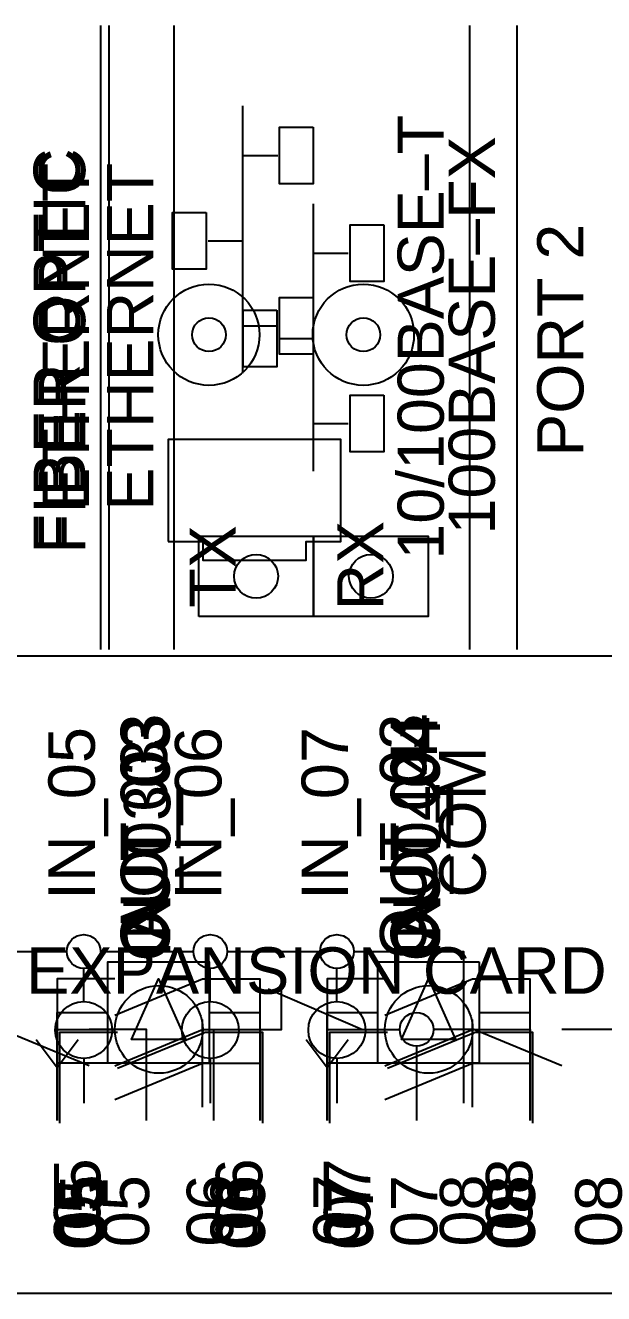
# Model space of a CAD drawing. Extents: x 0.3 to 23.7, y 0.2 to 17.8.
# Drawn here: x 10.647 to 11.504, y 5.065 to 6.945 of the extents above; entities that cross this region are included whole.
import ezdxf

# ---------------------------------------------------------------- set-up
doc = ezdxf.new("R2010")
doc.units = 0
doc.header["$MEASUREMENT"] = 0
for name, color, linetype in [('1_01__0-__NONE__EIA-232', 7, 'CONTINUOUS'), ('1_02__1-__NONE__EIA-485', 7, 'CONTINUOUS'), ('1_03__2-___1__10-100BASE-T', 7, 'CONTINUOUS'), ('1_04__3-___1__10-100BASE-T', 7, 'CONTINUOUS'), ('1_05__4-___1__100BASE-FX_M', 7, 'CONTINUOUS'), ('1_06__6-___2__10-100BASE-T', 7, 'CONTINUOUS'), ('1_07__8-___2__100BASE-FX_M', 7, 'CONTINUOUS'), ('2_01__0-__EMPTY', 7, 'CONTINUOUS'), ('2_03__B-___3__DI___4__DO__', 7, 'CONTINUOUS'), ('2_04__1-___4__DI___4__DO_E', 7, 'CONTINUOUS'), ('2_05__C-___4__DI___4__DO_F', 7, 'CONTINUOUS'), ('2_06__D-___4__DI___3__DO_E', 7, 'CONTINUOUS'), ('2_07__2-___8__DO__ELECTROM', 7, 'CONTINUOUS'), ('2_08__3-___8__DI', 7, 'CONTINUOUS'), ('2_09__4-___14__DI', 7, 'CONTINUOUS'), ('2_10__6-___4__AI___4__AO__', 7, 'CONTINUOUS'), ('5_00_____DWG', 7, 'CONTINUOUS')]:
    doc.layers.add(name, color=color, linetype=linetype)
doc.styles.add('ARIAL', font='arial.ttf')

msp = doc.modelspace()

# ---------------------------------------------------------------- linework, layer by layer
at = {"layer": '1_01__0-__NONE__EIA-232'}
for points in [[(10.7589, 6.0198), (10.7589, 6.9448)], [(10.7589, 6.0198), (10.7589, 6.9448)], [(11.3058, 6.0198), (11.3058, 6.9448)], [(11.3058, 6.0198), (11.3058, 6.9448)], [(11.3058, 6.0198), (11.3058, 6.9448)], [(11.3058, 6.0198), (11.3058, 6.9448)]]:
    msp.add_lwpolyline(points, dxfattribs=at)
for centre, radius in [((10.9192, 6.4862), 0.075), ((10.9192, 6.4862), 0.075), ((11.1479, 6.4862), 0.075), ((11.1479, 6.4862), 0.075), ((10.9192, 6.4862), 0.025), ((10.9192, 6.4862), 0.025), ((11.1479, 6.4862), 0.025), ((11.1479, 6.4862), 0.025)]:
    msp.add_circle(centre, radius, dxfattribs=at)
at = {"layer": '1_02__1-__NONE__EIA-485'}
for points in [[(10.7589, 6.0198), (10.7589, 6.9448)], [(10.7589, 6.0198), (10.7589, 6.9448)], [(11.3058, 6.0198), (11.3058, 6.9448)], [(11.3058, 6.0198), (11.3058, 6.9448)], [(11.3058, 6.0198), (11.3058, 6.9448)], [(11.3058, 6.0198), (11.3058, 6.9448)]]:
    msp.add_lwpolyline(points, dxfattribs=at)
for centre, radius in [((10.9192, 6.4862), 0.075), ((10.9192, 6.4862), 0.075), ((11.1479, 6.4862), 0.075), ((11.1479, 6.4862), 0.075), ((10.9192, 6.4862), 0.025), ((10.9192, 6.4862), 0.025), ((11.1479, 6.4862), 0.025), ((11.1479, 6.4862), 0.025)]:
    msp.add_circle(centre, radius, dxfattribs=at)
at = {"layer": '1_03__2-___1__10-100BASE-T'}
for points in [[(10.7589, 6.0198), (10.7589, 6.9448)], [(10.7589, 6.0198), (10.7589, 6.9448)], [(11.3058, 6.0198), (11.3058, 6.9448)], [(11.3058, 6.0198), (11.3058, 6.9448)], [(11.3058, 6.0198), (11.3058, 6.9448)], [(11.3058, 6.0198), (11.3058, 6.9448)]]:
    msp.add_lwpolyline(points, dxfattribs=at)
for centre, radius in [((10.9192, 6.4862), 0.075), ((10.9192, 6.4862), 0.075), ((11.1479, 6.4862), 0.075), ((11.1479, 6.4862), 0.075), ((10.9192, 6.4862), 0.025), ((10.9192, 6.4862), 0.025), ((11.1479, 6.4862), 0.025), ((11.1479, 6.4862), 0.025)]:
    msp.add_circle(centre, radius, dxfattribs=at)
at = {"layer": '1_04__3-___1__10-100BASE-T'}
for points in [[(10.7589, 6.0198), (10.7589, 6.9448)], [(10.7589, 6.0198), (10.7589, 6.9448)], [(11.3058, 6.0198), (11.3058, 6.9448)], [(11.3058, 6.0198), (11.3058, 6.9448)], [(11.3058, 6.0198), (11.3058, 6.9448)], [(11.3058, 6.0198), (11.3058, 6.9448)]]:
    msp.add_lwpolyline(points, dxfattribs=at)
for centre, radius in [((10.9192, 6.4862), 0.075), ((10.9192, 6.4862), 0.075), ((11.1479, 6.4862), 0.075), ((11.1479, 6.4862), 0.075), ((10.9192, 6.4862), 0.025), ((10.9192, 6.4862), 0.025), ((11.1479, 6.4862), 0.025), ((11.1479, 6.4862), 0.025)]:
    msp.add_circle(centre, radius, dxfattribs=at)
at = {"layer": '1_05__4-___1__100BASE-FX_M'}
msp.add_lwpolyline([(11.3756, 6.0198), (11.3756, 6.9448)], dxfattribs=at)
at = {"layer": '1_06__6-___2__10-100BASE-T'}
for points in [[(10.7712, 6.0198), (10.7712, 6.9448)], [(10.7712, 6.0198), (10.7712, 6.9448)], [(11.3756, 6.0198), (11.3756, 6.9448)], [(11.3756, 6.0198), (11.3756, 6.9448)], [(11.3756, 6.0198), (11.3756, 6.9448)], [(11.3756, 6.0198), (11.3756, 6.9448)], [(10.9694, 6.4291), (10.9694, 6.6261), (10.9694, 6.8253)], [(10.9694, 6.4291), (10.9694, 6.6261), (10.9694, 6.8253)], [(11.0737, 6.7938), (11.0737, 6.7098), (11.0238, 6.7098), (11.0238, 6.7938), (11.0737, 6.7938)], [(11.0737, 6.7938), (11.0737, 6.7098), (11.0238, 6.7098), (11.0238, 6.7938), (11.0737, 6.7938)], [(10.9694, 6.7518), (11.021, 6.7518)], [(10.9694, 6.7518), (11.021, 6.7518)], [(10.9151, 6.6676), (10.9151, 6.5836), (10.8652, 6.5836), (10.8652, 6.6676), (10.9151, 6.6676)], [(10.9151, 6.6676), (10.9151, 6.5836), (10.8652, 6.5836), (10.8652, 6.6676), (10.9151, 6.6676)], [(10.9179, 6.6256), (10.9694, 6.6256)], [(10.9179, 6.6256), (10.9694, 6.6256)], [(11.0737, 6.5414), (11.0737, 6.4573), (11.0238, 6.4573), (11.0238, 6.5414), (11.0737, 6.5414)], [(11.0737, 6.5414), (11.0737, 6.4573), (11.0238, 6.4573), (11.0238, 6.5414), (11.0737, 6.5414)], [(10.9694, 6.4993), (11.021, 6.4993)], [(10.9694, 6.4993), (11.021, 6.4993)], [(10.8588, 6.1796), (10.91, 6.1796), (10.91, 6.152), (11.0634, 6.152), (11.0634, 6.1796), (11.1146, 6.1796), (11.1146, 6.3311), (10.8588, 6.3311), (10.8588, 6.1796)], [(10.8588, 6.1796), (10.91, 6.1796), (10.91, 6.152), (11.0634, 6.152), (11.0634, 6.1796), (11.1146, 6.1796), (11.1146, 6.3311), (10.8588, 6.3311), (10.8588, 6.1796)]]:
    msp.add_lwpolyline(points, dxfattribs=at)
at = {"layer": '1_07__8-___2__100BASE-FX_M'}
for points in [[(10.8678, 6.0198), (10.8678, 6.9448)], [(10.8678, 6.0198), (10.8678, 6.9448)], [(11.3756, 6.0198), (11.3756, 6.9448)], [(11.3756, 6.0198), (11.3756, 6.9448)], [(11.3756, 6.0198), (11.3756, 6.9448)], [(11.3756, 6.0198), (11.3756, 6.9448)], [(11.074, 6.2842), (11.074, 6.4812), (11.074, 6.6804)], [(11.074, 6.2842), (11.074, 6.4812), (11.074, 6.6804)], [(11.1783, 6.6489), (11.1783, 6.5649), (11.1284, 6.5649), (11.1284, 6.6489), (11.1783, 6.6489)], [(11.1783, 6.6489), (11.1783, 6.5649), (11.1284, 6.5649), (11.1284, 6.6489), (11.1783, 6.6489)], [(11.074, 6.6069), (11.1256, 6.6069)], [(11.074, 6.6069), (11.1256, 6.6069)], [(11.0197, 6.5227), (11.0197, 6.4386), (10.9698, 6.4386), (10.9698, 6.5227), (11.0197, 6.5227)], [(11.0197, 6.5227), (11.0197, 6.4386), (10.9698, 6.4386), (10.9698, 6.5227), (11.0197, 6.5227)], [(11.0225, 6.4807), (11.074, 6.4807)], [(11.0225, 6.4807), (11.074, 6.4807)], [(11.1783, 6.3964), (11.1783, 6.3124), (11.1284, 6.3124), (11.1284, 6.3964), (11.1783, 6.3964)], [(11.1783, 6.3964), (11.1783, 6.3124), (11.1284, 6.3124), (11.1284, 6.3964), (11.1783, 6.3964)], [(11.074, 6.3544), (11.1256, 6.3544)], [(11.074, 6.3544), (11.1256, 6.3544)], [(10.9041, 6.0687), (10.9041, 6.1877), (11.2441, 6.1877), (11.2441, 6.0687), (10.9041, 6.0687)], [(10.9041, 6.0687), (10.9041, 6.1877), (11.2441, 6.1877), (11.2441, 6.0687), (10.9041, 6.0687)], [(11.0741, 6.0687), (11.0741, 6.1877)], [(11.0741, 6.1877), (11.0741, 6.0687)], [(11.0741, 6.0687), (11.0741, 6.1877)], [(11.0741, 6.1877), (11.0741, 6.0687)]]:
    msp.add_lwpolyline(points, dxfattribs=at)
for centre in [(10.9891, 6.1281), (10.9891, 6.1281), (11.1591, 6.1281), (11.1591, 6.1281)]:
    msp.add_circle(centre, 0.0325, dxfattribs=at)
at = {"layer": '2_03__B-___3__DI___4__DO__'}
for points in [[(10.6946, 5.3214), (10.6946, 5.4564), (10.7797, 5.4564)], [(10.7798, 5.4027), (10.9097, 5.4564), (10.9947, 5.4564), (10.9947, 5.3214)], [(11.0946, 5.3214), (11.0946, 5.4564), (11.1797, 5.4564)], [(11.1798, 5.4027), (11.3097, 5.4564), (11.3947, 5.4564), (11.3947, 5.3214)]]:
    msp.add_lwpolyline(points, dxfattribs=at)
at = {"layer": '2_04__1-___4__DI___4__DO_E'}
for points in [[(10.6945, 5.3214), (10.6945, 5.4564), (10.7796, 5.4564)], [(10.6945, 5.3214), (10.6945, 5.4564), (10.7796, 5.4564)], [(10.7796, 5.4027), (10.9096, 5.4564), (10.9946, 5.4564), (10.9946, 5.3214)], [(10.7796, 5.4027), (10.9096, 5.4564), (10.9946, 5.4564), (10.9946, 5.3214)], [(11.0944, 5.3214), (11.0944, 5.4564), (11.1795, 5.4564)], [(11.0944, 5.3214), (11.0944, 5.4564), (11.1795, 5.4564)], [(11.1796, 5.4027), (11.3096, 5.4564), (11.3945, 5.4564), (11.3945, 5.3214)], [(11.1796, 5.4027), (11.3096, 5.4564), (11.3945, 5.4564), (11.3945, 5.3214)]]:
    msp.add_lwpolyline(points, dxfattribs=at)
at = {"layer": '2_05__C-___4__DI___4__DO_F'}
for points in [[(10.7796, 5.5313), (10.6945, 5.5313), (10.6945, 5.3213)], [(10.7796, 5.4776), (10.9096, 5.5313), (10.9946, 5.5313), (10.9946, 5.4063)], [(11.1795, 5.5313), (11.0944, 5.5313), (11.0944, 5.3213)], [(11.1796, 5.4776), (11.3096, 5.5313), (11.3945, 5.5313), (11.3945, 5.4063)], [(10.9095, 5.3413), (10.9095, 5.4713)], [(11.3095, 5.3413), (11.3095, 5.4713)], [(10.7796, 5.4063), (10.6945, 5.4063)], [(10.7796, 5.3526), (10.9096, 5.4063), (10.9946, 5.4063), (10.9946, 5.3213)], [(11.1795, 5.4063), (11.0944, 5.4063)], [(11.1796, 5.3526), (11.3096, 5.4063), (11.3945, 5.4063), (11.3945, 5.3213)]]:
    msp.add_lwpolyline(points, dxfattribs=at)
at = {"layer": '2_06__D-___4__DI___3__DO_E'}
for points in [[(10.9266, 5.3214), (10.9266, 5.4564), (11.0267, 5.4564), (11.0267, 5.4564), (11.0267, 5.5364)], [(11.0067, 5.5164), (11.1467, 5.4564), (11.2017, 5.4564)], [(10.7416, 5.4027), (10.6116, 5.4564), (10.5516, 5.4564)], [(10.8267, 5.3214), (10.8267, 5.4564), (10.7416, 5.4564)], [(11.4417, 5.4027), (11.3117, 5.4564), (11.2517, 5.4564)], [(11.5268, 5.3214), (11.5268, 5.4564), (11.4417, 5.4564)], [(11.2267, 5.4314), (11.2267, 5.3214)]]:
    msp.add_lwpolyline(points, dxfattribs=at)
msp.add_circle((11.2267, 5.4564), 0.025, dxfattribs=at)
at = {"layer": '2_07__2-___8__DO__ELECTROM'}
for points in [[(10.6985, 5.3175), (10.6985, 5.4525), (10.7836, 5.4525)], [(10.7836, 5.3988), (10.9136, 5.4525), (10.9986, 5.4525), (10.9986, 5.3175)], [(11.0985, 5.3175), (11.0985, 5.4525), (11.1836, 5.4525)], [(11.1836, 5.3988), (11.3136, 5.4525), (11.3986, 5.4525), (11.3986, 5.3175)]]:
    msp.add_lwpolyline(points, dxfattribs=at)
at = {"layer": '2_08__3-___8__DI'}
for points in [[(10.695, 5.3214), (10.695, 5.4564), (10.7799, 5.4564)], [(10.91, 5.4564), (10.995, 5.4564), (10.995, 5.3214)], [(11.0948, 5.3214), (11.0948, 5.4564), (11.1798, 5.4564)], [(11.3098, 5.4564), (11.3948, 5.4564), (11.3948, 5.3214)]]:
    msp.add_lwpolyline(points, dxfattribs=at)
for centre in [(10.845, 5.4564), (11.2448, 5.4564)]:
    msp.add_circle(centre, 0.065, dxfattribs=at)
at = {"layer": '2_09__4-___14__DI'}
for points in [[(10.5712, 5.5719), (10.7087, 5.5719)], [(10.7587, 5.5719), (10.8962, 5.5719)], [(10.9462, 5.5719), (11.0837, 5.5719)], [(11.1337, 5.5719), (11.2962, 5.5719), (11.2962, 5.3469)], [(10.7337, 5.4978), (10.7337, 5.5469)], [(10.9212, 5.4978), (10.9212, 5.5469)], [(11.1087, 5.4978), (11.1087, 5.5469)], [(10.7337, 5.4133), (10.7337, 5.3469)], [(10.9212, 5.4133), (10.9212, 5.3469)], [(11.1087, 5.4133), (11.1087, 5.3469)]]:
    msp.add_lwpolyline(points, dxfattribs=at)
for centre, radius in [((10.7337, 5.5719), 0.025), ((10.9212, 5.5719), 0.025), ((11.1087, 5.5719), 0.025), ((10.7337, 5.4555), 0.0422), ((10.9212, 5.4555), 0.0422), ((11.1087, 5.4555), 0.0422)]:
    msp.add_circle(centre, radius, dxfattribs=at)
at = {"layer": '2_10__6-___4__AI___4__AO__'}
for points in [[(10.9194, 5.5564), (10.9194, 5.4064), (10.7694, 5.4064), (10.7694, 5.5564), (10.9194, 5.5564)], [(11.3194, 5.5564), (11.3194, 5.4064), (11.1695, 5.4064), (11.1695, 5.5564), (11.3194, 5.5564)], [(10.8844, 5.4414), (10.8044, 5.4414), (10.8444, 5.5314), (10.8844, 5.4414)], [(11.2844, 5.4414), (11.2044, 5.4414), (11.2444, 5.5314), (11.2844, 5.4414)], [(10.6943, 5.3464), (10.6943, 5.4814), (10.7694, 5.4814)], [(10.9194, 5.4814), (10.9945, 5.4814), (10.9945, 5.3464)], [(11.0944, 5.3464), (11.0944, 5.4814), (11.1694, 5.4814)], [(11.3195, 5.4814), (11.3946, 5.4814), (11.3946, 5.3464)], [(10.6631, 5.4414), (10.6943, 5.4002), (10.7256, 5.4414)], [(11.0632, 5.4414), (11.0944, 5.4002), (11.1256, 5.4414)]]:
    msp.add_lwpolyline(points, dxfattribs=at)
at = {"layer": '5_00_____DWG'}
for points in [[(13.3887, 6.0098), (9.5187, 6.0098)], [(13.3887, 5.0648), (9.5187, 5.0648)]]:
    msp.add_lwpolyline(points, dxfattribs=at)

# ---------------------------------------------------------------- texts
at = {"layer": '1_01__0-__NONE__EIA-232', "style": 'ARIAL'}
for s, height, p in [('FIBER OPTIC', 0.068457, (10.7279, 6.1619)), ('FIBER OPTIC', 0.068457, (10.7279, 6.1619)), ('RX', 0.06846, (11.1777, 6.0775)), ('RX', 0.06846, (11.1777, 6.0775)), ('TX', 0.06846, (10.959, 6.0817)), ('TX', 0.06846, (10.959, 6.0817))]:
    msp.add_text(s, height=height, rotation=90, dxfattribs=at).set_placement(p)
at = {"layer": '1_02__1-__NONE__EIA-485', "style": 'ARIAL'}
for s, height, p in [('FIBER OPTIC', 0.068457, (10.7279, 6.1619)), ('FIBER OPTIC', 0.068457, (10.7279, 6.1619)), ('RX', 0.06846, (11.1777, 6.0775)), ('RX', 0.06846, (11.1777, 6.0775)), ('TX', 0.06846, (10.959, 6.0817)), ('TX', 0.06846, (10.959, 6.0817))]:
    msp.add_text(s, height=height, rotation=90, dxfattribs=at).set_placement(p)
at = {"layer": '1_03__2-___1__10-100BASE-T', "style": 'ARIAL'}
for s, height, p in [('FIBER OPTIC', 0.068457, (10.7279, 6.1619)), ('FIBER OPTIC', 0.068457, (10.7279, 6.1619)), ('RX', 0.06846, (11.1777, 6.0775)), ('RX', 0.06846, (11.1777, 6.0775)), ('TX', 0.06846, (10.959, 6.0817)), ('TX', 0.06846, (10.959, 6.0817))]:
    msp.add_text(s, height=height, rotation=90, dxfattribs=at).set_placement(p)
at = {"layer": '1_04__3-___1__10-100BASE-T', "style": 'ARIAL'}
for s, height, p in [('FIBER OPTIC', 0.068457, (10.7279, 6.1619)), ('FIBER OPTIC', 0.068457, (10.7279, 6.1619)), ('RX', 0.06846, (11.1777, 6.0775)), ('RX', 0.06846, (11.1777, 6.0775)), ('TX', 0.06846, (10.959, 6.0817)), ('TX', 0.06846, (10.959, 6.0817))]:
    msp.add_text(s, height=height, rotation=90, dxfattribs=at).set_placement(p)
at = {"layer": '1_05__4-___1__100BASE-FX_M', "style": 'ARIAL'}
msp.add_text('PORT 2', height=0.06846, rotation=90, dxfattribs=at).set_placement((11.4739, 6.3053))
at = {"layer": '1_06__6-___2__10-100BASE-T', "style": 'ARIAL'}
for s, height, p in [('10/100BASE–T', 0.068457, (11.2671, 6.1529)), ('10/100BASE–T', 0.068457, (11.2671, 6.1529)), ('ETHERNET', 0.06846, (10.7413, 6.2257)), ('ETHERNET', 0.06846, (10.7413, 6.2257)), ('PORT 2', 0.06846, (11.4739, 6.3053)), ('PORT 2', 0.06846, (11.4739, 6.3053))]:
    msp.add_text(s, height=height, rotation=90, dxfattribs=at).set_placement(p)
at = {"layer": '1_07__8-___2__100BASE-FX_M', "style": 'ARIAL'}
for s, height, p in [('100BASE–FX', 0.06846, (11.3427, 6.1902)), ('100BASE–FX', 0.06846, (11.3427, 6.1902)), ('FIBER OPTIC', 0.068457, (10.736, 6.1619)), ('FIBER OPTIC', 0.068457, (10.736, 6.1619)), ('ETHERNET', 0.06846, (10.8366, 6.2257)), ('ETHERNET', 0.06846, (10.8366, 6.2257)), ('PORT 2', 0.06846, (11.4739, 6.3053)), ('PORT 2', 0.06846, (11.4739, 6.3053))]:
    msp.add_text(s, height=height, rotation=90, dxfattribs=at).set_placement(p)
at = {"layer": '2_01__0-__EMPTY', "style": 'ARIAL'}
msp.add_text('PLACE EXPANSION CARD LABEL HERE', height=0.068833, dxfattribs=at).set_placement((10.3062, 5.5093))
at = {"layer": '2_03__B-___3__DI___4__DO__', "style": 'ARIAL'}
for s, p in [('OUT_03', (10.8574, 5.5613)), ('OUT_04', (11.2574, 5.5613)), ('05', (10.7583, 5.1335)), ('06', (10.9982, 5.1335)), ('07', (11.1582, 5.1335)), ('08', (11.3982, 5.1335))]:
    msp.add_text(s, height=0.06883, rotation=90, dxfattribs=at).set_placement(p)
at = {"layer": '2_04__1-___4__DI___4__DO_E', "style": 'ARIAL'}
for s, p in [('OUT_03', (10.8572, 5.5613)), ('OUT_03', (10.8572, 5.5612)), ('OUT_04', (11.2572, 5.5613)), ('OUT_04', (11.2572, 5.5612)), ('05', (10.7583, 5.1335)), ('05', (10.7583, 5.1333)), ('06', (10.9982, 5.1335)), ('06', (10.9982, 5.1333)), ('07', (11.1582, 5.1335)), ('07', (11.1582, 5.1333)), ('08', (11.3982, 5.1335)), ('08', (11.3982, 5.1333))]:
    msp.add_text(s, height=0.06883, rotation=90, dxfattribs=at).set_placement(p)
at = {"layer": '2_05__C-___4__DI___4__DO_F', "style": 'ARIAL'}
for s, p in [('OUT_03', (10.8612, 5.5574)), ('OUT_04', (11.2612, 5.5574)), ('05', (10.7623, 5.1295)), ('06', (11.0022, 5.1295)), ('07', (11.1621, 5.1295)), ('08', (11.4022, 5.1295))]:
    msp.add_text(s, height=0.06883, rotation=90, dxfattribs=at).set_placement(p)
at = {"layer": '2_06__D-___4__DI___3__DO_E', "style": 'ARIAL'}
for s, p in [('OUT_03', (11.2413, 5.5613)), ('05', (10.8305, 5.1335)), ('06', (10.9904, 5.1335)), ('07', (11.2575, 5.1335)), ('08', (11.5306, 5.1335))]:
    msp.add_text(s, height=0.06883, rotation=90, dxfattribs=at).set_placement(p)
at = {"layer": '2_07__2-___8__DO__ELECTROM', "style": 'ARIAL'}
for s, p in [('OUT_03', (10.8612, 5.5575)), ('OUT_04', (11.2612, 5.5575)), ('05', (10.7623, 5.1296)), ('06', (11.0022, 5.1296)), ('07', (11.1622, 5.1296)), ('08', (11.4022, 5.1296))]:
    msp.add_text(s, height=0.06883, rotation=90, dxfattribs=at).set_placement(p)
at = {"layer": '2_08__3-___8__DI', "style": 'ARIAL'}
for s, p in [('IN_03', (10.862, 5.5623)), ('IN_04', (11.262, 5.5623)), ('05', (10.7585, 5.1335)), ('06', (10.9984, 5.1335)), ('07', (11.1584, 5.1335)), ('08', (11.3984, 5.1335))]:
    msp.add_text(s, height=0.06883, rotation=90, dxfattribs=at).set_placement(p)
at = {"layer": '2_09__4-___14__DI', "style": 'ARIAL'}
for s, p in [('IN_05', (10.7502, 5.6481)), ('IN_06', (10.9377, 5.6481)), ('IN_07', (11.1252, 5.6481)), ('COM', (11.329, 5.6517)), ('05', (10.7676, 5.1346)), ('06', (10.9551, 5.1346)), ('07', (11.1426, 5.1346)), ('08', (11.3301, 5.1346))]:
    msp.add_text(s, height=0.06883, rotation=90, dxfattribs=at).set_placement(p)
at = {"layer": '2_10__6-___4__AI___4__AO__', "style": 'ARIAL'}
for s, p in [('AO_03', (10.8573, 5.5872)), ('AO_04', (11.2572, 5.5872)), ('05', (10.7583, 5.1584)), ('06', (10.9982, 5.1584)), ('07', (11.1582, 5.1584)), ('08', (11.3982, 5.1584))]:
    msp.add_text(s, height=0.06883, rotation=90, dxfattribs=at).set_placement(p)

doc.saveas('drawing.dxf')
